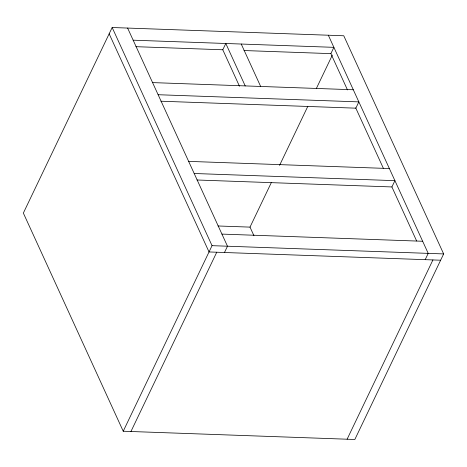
<?xml version="1.0" encoding="UTF-8"?>
<svg xmlns="http://www.w3.org/2000/svg" width="467" height="467" viewBox="0 0 467 467"><rect width="100%" height="100%" fill="white"/><g stroke="black" fill="none" stroke-linecap="round" stroke-linejoin="round"><path stroke-width="0.7" d="M112.168 27.512L23.35 213.075L123.23 431.228L354.832 439.488L443.65 253.925L343.77 35.772L112.168 27.512L212.041 245.665L123.23 431.228M239.478 86.232L222.788 49.776L225.8 43.489L245.216 85.905M130.947 431.502L216.752 252.227M224.475 252.507L227.482 246.214L127.608 28.061M271.385 182.469L250.008 227.12L217.984 225.975M279.558 165.394L307.841 106.295M316.328 88.561L332.358 55.071M416.634 240.96L391.906 186.946L394.919 180.659L194.19 173.496M425.198 259.664L428.21 253.377L328.33 35.223M347.115 439.213L432.921 259.938M133.153 40.185L333.882 47.342L330.869 53.635L244.019 50.535M135.932 46.682L222.788 49.776M152.575 82.601L353.303 89.763M158.126 94.719L358.849 101.882L355.842 108.169L160.934 101.216M188.645 161.378L389.367 168.54M196.998 179.993L391.906 186.946M221.936 234.095L422.658 241.258M212.041 245.665L443.65 253.925M440.638 260.218L209.035 251.952L109.155 33.805M330.788 53.454L347.489 89.933M355.691 107.842L383.319 168.196M241.241 44.038L260.662 86.459M249.968 227.026L253.955 235.736"/></g></svg>
